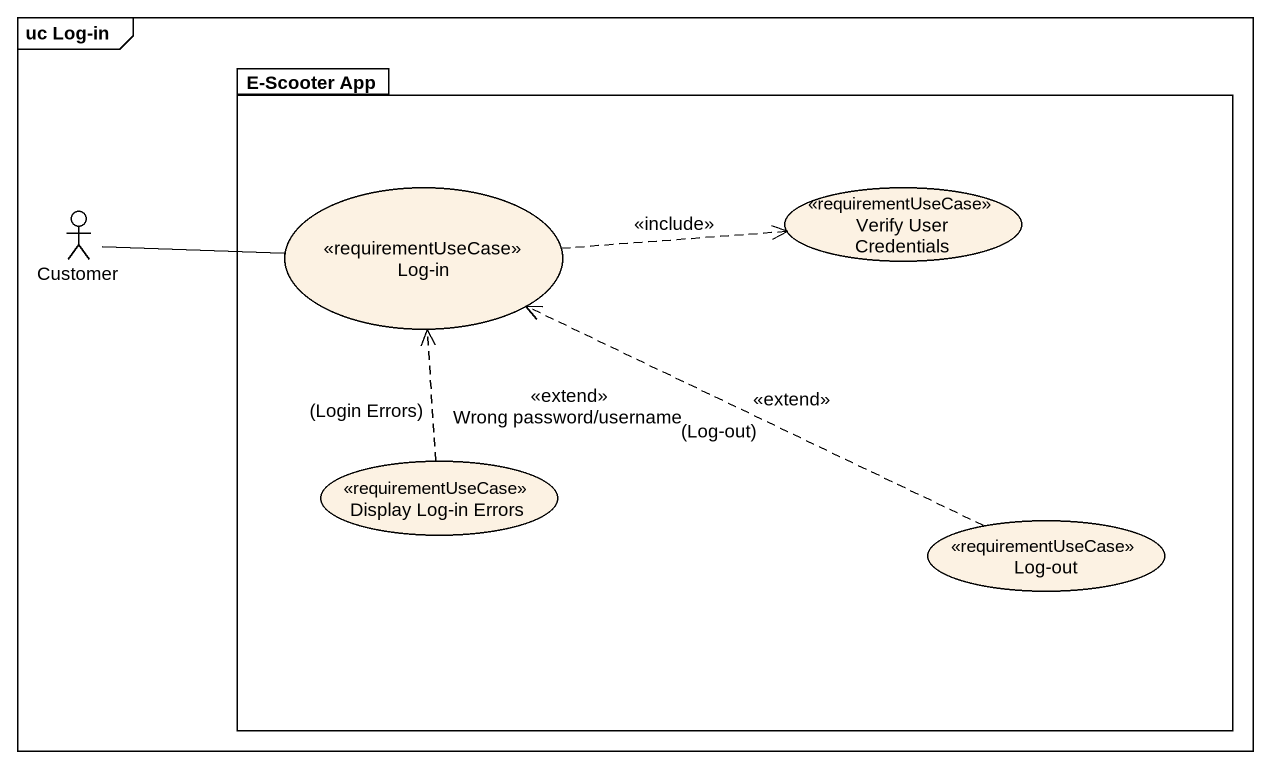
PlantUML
@startuml
mainframe uc Log-in
package "E-Scooter App" as E_Scooter_App {
  usecase "Log-in" as Log_in <<requirementUseCase>>
  usecase "Verify User Credentials" as Verify_User_Credentials <<requirementUseCase>>
  usecase "Display Log-in Errors" as Display_Log_in_Errors <<requirementUseCase>>
  usecase "Log-out" as Log_out <<requirementUseCase>>
}
actor Customer
Log_in .right.> Verify_User_Credentials : <<include>>
Customer -right- Log_in
Display_Log_in_Errors .up.> Log_in : <<extend>> Wrong password/username\n(Login Errors)
Log_out .left.> Log_in : <<extend>>\n(Log-out)
@enduml
